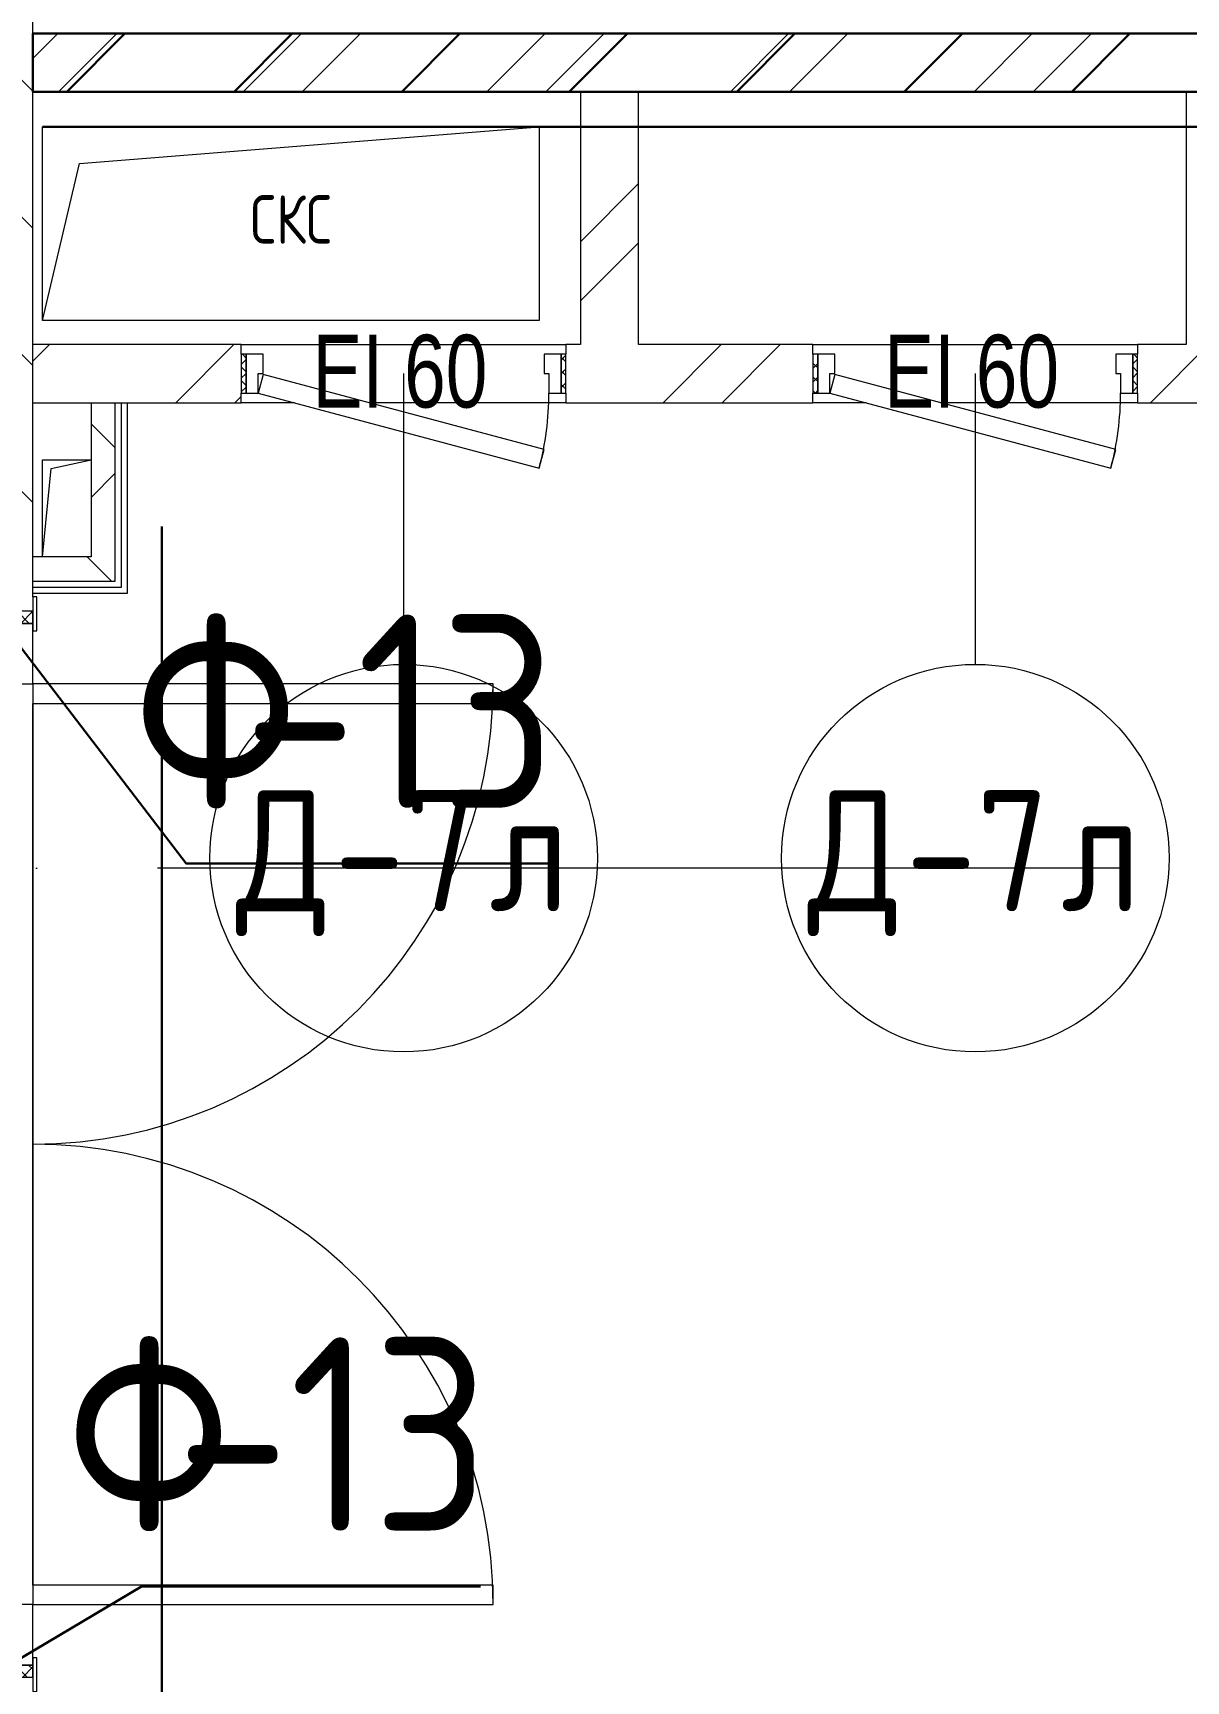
# Model space of a CAD drawing. Header units: millimetres. Extents: x -592259 to 288321, y -552984 to 293768.
# Drawn here: x 164753 to 167133, y -212709 to -209307 of the extents above; entities that cross this region are included whole.
import ezdxf

# ---------------------------------------------------------------- set-up
doc = ezdxf.new("R2010")
doc.units = ezdxf.units.MM
doc.linetypes.add('ADSK_Линия сетки', pattern=[2500, 2000, -250, 0, -250])
for name, color, linetype, lineweight in [('0.2) Кирпич 6 вып', 30, 'Continuous', 30), ('2)Фархверки', 40, 'Continuous', 30), ('2.2)Фарх остаток.', 1, 'Continuous', 30), ('4) Штукатурка', 6, 'Continuous', 30), ('4.7) Штук. 6 вып.', 6, 'Continuous', 30), ('A-DETL-GENF-OTLN', 250, 'Continuous', 5), ('A-DOOR-____-IDEN', 250, 'Continuous', 9), ('A-DOOR-____-MCUT', 250, 'Continuous', 5), ('A-DOOR-____-OTLN', 250, 'Continuous', 5), ('A-DOOR-FRAM-MCUT', 250, 'Continuous', 5), ('A-DOOR-FRAM-OTLN', 250, 'Continuous', 5), ('A-FLOR-____-OTLN', 250, 'Continuous', 9), ('A-GLAZ-____-OTLN', 250, 'Continuous', 5), ('A-WALL-____-MCUT', 250, 'Continuous', 13), ('A-WALL-____-PATT', 250, 'Continuous', 13), ('A-WALL-FNSH-MCUT', 250, 'Continuous', 13), ('I-WALL-____-OTLN', 250, 'Continuous', 9), ('S-GRID-____-OTLN', 250, 'Continuous', 9)]:
    doc.layers.add(name, color=color, linetype=linetype, lineweight=lineweight)
doc.styles.add('Arial Narrow', font='ARIALN.TTF', dxfattribs={"width": 0.9, "height": 150})
doc.styles.add('GOST Common_1', font='', dxfattribs={"width": 0.9, "height": 250})
doc.styles.add('ISOCPEUR', font='isocpeur.ttf', dxfattribs={"width": 0.8, "height": 100})
doc.styles.get('GOST Common_1').set_extended_font_data('GOST Common')
pattern_1 = [(45, (28052.9, -258555.93), (-251.4472, 251.4472), []), (45, (28052.9, -258174.93), (-251.4472, 251.4472), [])]
pattern_2 = [(45, (28052.9, -258555.93), (-141.42136, 141.42136), []), (135, (28052.9, -258555.93), (-141.42136, -141.42136), [])]

# ---------------------------------------------------------------- blocks, each defined once
blk = doc.blocks.new('Дверь_СКБ_2Ст_Внутренняя1 - Н_ВВ-10_2_2200x2600h_Фрамуга сверху 2 EIW 15-42979487-АР1_Маркировочный план 3 этажа секция 2_3')
at = {"layer": 'A-DOOR-____-OTLN'}
h = blk.add_hatch(dxfattribs=at)
h.set_pattern_fill('FP_12', color=256, style=0, pattern_type=2)
h.set_pattern_definition([(135, (1201.41, 164.685), (-14.1421, -14.1421), []), (225, (1201.41, 164.685), (14.1421, -14.1421), [])])
h.paths.add_polyline_path([(1112.5, -100), (1112.5, 100), (1087.5, 100), (1087.5, -100)])
at = {"layer": 'A-DOOR-FRAM-OTLN'}
h = blk.add_hatch(dxfattribs=at)
h.set_pattern_fill('FP_13', color=256, style=0, pattern_type=2)
h.set_pattern_definition([(45, (-921.384, 164.685), (-14.1421, 14.1421), []), (135, (-921.384, 164.685), (-14.1421, -14.1421), [])])
h.paths.add_polyline_path([(-1062.5, 93.9), (-1062.5, 100), (-1087.5, 100), (-1087.5, -100), (-1062.5, -100), (-1062.5, 60)])
at = {"layer": 'A-DOOR-____-MCUT'}
for p, q in [((-937.5, 1050), (-937.5, 100)), ((-897.5, 1050), (-937.5, 1050)), ((-897.5, 100), (-897.5, 1050)), ((962.5, 1050), (922.5, 1050)), ((922.5, 1050), (922.5, 100)), ((962.5, 100), (962.5, 1050)), ((-937.5, 100), (-897.5, 100)), ((922.5, 100), (962.5, 100))]:
    blk.add_line(p, q, dxfattribs=at)
at = {"layer": 'A-DOOR-____-OTLN'}
for centre, start, end in [((-937.5, 100), 0, 90), ((962.5, 100), 90, 180)]:
    blk.add_arc(centre, 950, start, end, dxfattribs=at)
at = {"layer": 'A-DOOR-FRAM-MCUT'}
for p, q in [((-1047.5, 108), (-1117.5, 108)), ((-1117.5, 108), (-1117.5, 100)), ((-1047.5, 100), (-1047.5, 108)), ((1142.5, 108), (1072.5, 108)), ((1072.5, 108), (1072.5, 100)), ((1142.5, 100), (1142.5, 108)), ((-1117.5, 100), (-1047.5, 100)), ((-1062.5, 100), (-1087.5, 100)), ((-1087.5, 100), (-1087.5, -100)), ((-937.5, 100), (-1062.5, 100)), ((-1062.5, 100), (-1062.5, 20)), ((-1062.5, -100), (-1062.5, 100)), ((-1047.5, 100), (-1062.5, 100)), ((-1062.5, 100), (-1062.5, 99)), ((-1062.5, 99), (-1047.5, 99)), ((-1047.5, 99), (-1047.5, 100)), ((-937.5, 60), (-937.5, 100)), ((962.5, 100), (962.5, 60)), ((1087.5, 100), (962.5, 100)), ((1087.5, 100), (1072.5, 100)), ((1072.5, 100), (1072.5, 99)), ((1072.5, 100), (1142.5, 100)), ((1072.5, 99), (1087.5, 99)), ((1087.5, 20), (1087.5, 100)), ((1112.5, 100), (1087.5, 100)), ((1087.5, 100), (1087.5, -100)), ((1087.5, 99), (1087.5, 100)), ((1112.5, -100), (1112.5, 100)), ((-927.5, 60), (-937.5, 60)), ((-927.5, 20), (-927.5, 60)), ((962.5, 60), (952.5, 60)), ((952.5, 60), (952.5, 20)), ((-1062.5, 20), (-927.5, 20)), ((-1047.5, 20), (-1062.5, 20)), ((-1062.5, 20), (-1062.5, -100)), ((-1047.5, -100), (-1047.5, 20)), ((952.5, 20), (1087.5, 20)), ((1087.5, 20), (1072.5, 20)), ((1072.5, 20), (1072.5, -100)), ((1087.5, -100), (1087.5, 20)), ((-1047.5, -100), (-1117.5, -100)), ((-1117.5, -100), (-1117.5, -108)), ((-1087.5, -100), (-1062.5, -100)), ((-1062.5, -100), (-1047.5, -100)), ((-1047.5, -108), (-1047.5, -100)), ((1072.5, -100), (1087.5, -100)), ((1142.5, -100), (1072.5, -100)), ((1072.5, -100), (1072.5, -108)), ((1087.5, -100), (1112.5, -100)), ((1142.5, -108), (1142.5, -100)), ((-1117.5, -108), (-1047.5, -108)), ((1072.5, -108), (1142.5, -108))]:
    blk.add_line(p, q, dxfattribs=at)
blk = doc.blocks.new('Дверь_СКБ_1Ст_Внутренняя1 - Н_Д-7л_670x1875h_Технический шкаф ЭОМ и СС-42409413-АР1_Маркировочный план 3 этажа секция 2_3')
at = {"layer": 'A-DOOR-____-OTLN'}
h = blk.add_hatch(dxfattribs=at)
h.set_pattern_fill('FP_142', color=256, style=0, pattern_type=2)
h.set_pattern_definition([(135, (1951.41, 124.685), (-14.14214, -14.14214), []), (225, (1951.41, 124.685), (14.14214, -14.14214), [])])
h.paths.add_polyline_path([(337.5, 40), (337.5, -40), (347.5, -40), (347.5, 40)])
at = {"layer": 'A-DOOR-FRAM-OTLN'}
h = blk.add_hatch(dxfattribs=at)
h.set_pattern_fill('FP_143', color=256, style=0, pattern_type=2)
h.set_pattern_definition([(45, (-171.384, 124.685), (-14.1421, 14.1421), []), (135, (-171.384, 124.685), (-14.1421, -14.1421), [])])
h.paths.add_polyline_path([(-312.5, 40), (-322.5, 40), (-322.5, -40), (-312.5, -40), (-312.5, 8.9)])
at = {"layer": 'A-DOOR-____-MCUT'}
for p, q in [((-267.1, 195.3), (-277.4, 156.7)), ((312.5, 40), (-267.1, 195.3)), ((-277.4, 156.7), (302.1, 1.4)), ((302.1, 1.4), (312.5, 40))]:
    blk.add_line(p, q, dxfattribs=at)
at = {"layer": 'A-DOOR-____-OTLN'}
blk.add_arc((312.5, 40), 600, 165, 180, dxfattribs=at)
at = {"layer": 'A-DOOR-FRAM-MCUT'}
for p, q in [((-312.5, 40), (-322.5, 40)), ((-322.5, 40), (-322.5, -40)), ((-287.5, 40), (-312.5, 40)), ((-312.5, 40), (-312.5, -40)), ((-312.5, -40), (-312.5, 40)), ((-287.5, 0), (-287.5, 40)), ((312.5, 40), (312.5, 0)), ((337.5, 40), (312.5, 40)), ((337.5, -40), (337.5, 40)), ((347.5, 40), (337.5, 40)), ((337.5, 40), (337.5, -40)), ((347.5, -40), (347.5, 40)), ((-277.5, 0), (-287.5, 0)), ((-277.5, -40), (-277.5, 0)), ((312.5, 0), (302.5, 0)), ((302.5, 0), (302.5, -40)), ((-322.5, -40), (-312.5, -40)), ((-312.5, -40), (-277.5, -40)), ((302.5, -40), (337.5, -40)), ((337.5, -40), (347.5, -40))]:
    blk.add_line(p, q, dxfattribs=at)
blk = doc.blocks.new('_Wn_-As_OpeningMEP_floor__Rectangular - _Wn_-As_OpeningMEP_floor__Rectangular-39843127-АР1_Маркировочный план 3 этажа секция 2_3')
at = {"layer": 'A-DETL-GENF-OTLN', "lineweight": 5}
for p, q in [((-436.5, 174), (512.5, 250)), ((-512.5, -150), (-436.5, 174))]:
    blk.add_line(p, q, dxfattribs=at)
blk = doc.blocks.new('_Wn_-As_OpeningMEP_floor__Rectangular - _Wn_-As_OpeningMEP_floor__Rectangular-34851889-АР1_Маркировочный план 3 этажа секция 2_3')
at = {"layer": 'A-DETL-GENF-OTLN', "lineweight": 5}
for p, q in [((-32.3, 132.3), (50, 150)), ((-50, -50), (-32.3, 132.3))]:
    blk.add_line(p, q, dxfattribs=at)
blk = doc.blocks.new('ADSK_Марка_Дверь - Типоразмер_ADSK_Марка-30565456-АР1_Маркировочный план 3 этажа секция 2_3')
at = {"layer": 'A-DOOR-____-IDEN'}
blk.add_circle((0, 0), 4, dxfattribs=at)

msp = doc.modelspace()

# ---------------------------------------------------------------- hatches: boundary and pattern name
at = {"layer": '0.2) Кирпич 6 вып'}
h = msp.add_hatch(dxfattribs=at)
h.set_pattern_fill('ANSI31', color=256, scale=77)
h.set_pattern_definition([(45, (54670.4, 139562), (-172.86993, 172.86993), [])])
h.paths.add_polyline_path([(164752.9057, -209428.4292), (168382.9276, -209428.4292), (168382.9276, -209308.4292), (164752.9057, -209308.4292)])
h.paths.add_polyline_path([(168382.9276, -209428.4292), (168502.9276, -209428.4292), (168502.9276, -208660.928), (168382.9276, -208660.928)])
at = {"layer": 'A-WALL-____-PATT', "lineweight": 15}
h = msp.add_hatch(dxfattribs=at)
h.set_pattern_fill('FP_1', color=256, style=0, pattern_type=2)
h.set_pattern_definition([(135, (28052.9, -258555.93), (-141.42136, -141.42136), [])])
h.paths.add_polyline_path([(164728.2838, -213230.9602), (164752.9057, -213230.9602), (164752.9057, -212700.9292), (164552.9057, -212700.9292), (164552.9057, -213230.9602), (164632.9057, -213230.9602)])
h.paths.add_polyline_path([(164552.9057, -210500.9292), (164752.9057, -210500.9292), (164751.9057, -208660.928), (164552.9057, -208660.928), (164552.9057, -210470.9292)])
h = msp.add_hatch(dxfattribs=at)
h.set_pattern_fill('FP_2', color=256, style=0, pattern_type=2)
h.set_pattern_definition(pattern_1)
h.paths.add_polyline_path([(164872.8838, -209428.4292), (168382.9057, -209428.4292), (168382.9057, -209308.4292), (164752.9057, -209308.4292), (164752.9057, -209428.4292), (164777.9067, -209428.4292)])
h = msp.add_hatch(dxfattribs=at)
h.set_pattern_fill('FP_2', color=256, style=0, pattern_type=2)
h.set_pattern_definition(pattern_1)
h.paths.add_polyline_path([(165882.9057, -209950.428), (166002.9057, -209950.428), (166002.9057, -209428.4292), (165882.9057, -209428.4292), (165882.9057, -209898.3479)])
h = msp.add_hatch(dxfattribs=at)
h.set_pattern_fill('FP_2', color=256, style=0, pattern_type=2)
h.set_pattern_definition(pattern_1)
h.paths.add_polyline_path([(168502.9057, -210070.428), (168502.9057, -209950.428), (168212.9057, -209950.428), (168212.9057, -210070.428), (168381.5934, -210070.428)])
h.paths.add_polyline_path([(166362.9057, -210070.428), (166362.9057, -209950.428), (165852.9057, -209950.428), (165852.9057, -210070.428), (166079.8867, -210070.428)])
h.paths.add_polyline_path([(167032.9057, -210070.428), (167542.9057, -210070.428), (167542.9057, -209950.428), (167032.9057, -209950.428), (167032.9057, -210050.428)])
h.paths.add_polyline_path([(164947.8838, -210070.428), (165182.9057, -210070.428), (165182.9057, -209950.428), (164752.9057, -209950.428), (164752.9057, -210070.428), (164872.8838, -210070.428)])
h = msp.add_hatch(dxfattribs=at)
h.set_pattern_fill('FP_52', color=256, style=0, pattern_type=2)
h.set_pattern_definition(pattern_2)
h.paths.add_polyline_path([(164872.8838, -210388.4286), (164922.8838, -210388.4286), (164922.8838, -210070.428), (164872.8838, -210070.428), (164872.8838, -210271.4832)])
h = msp.add_hatch(dxfattribs=at)
h.set_pattern_fill('FP_52', color=256, style=0, pattern_type=2)
h.set_pattern_definition(pattern_2)
h.paths.add_polyline_path([(164752.9057, -210438.4286), (164922.8838, -210438.4286), (164922.8838, -210388.4286), (164752.9057, -210388.4286), (164752.9057, -210405.4332)])

# ---------------------------------------------------------------- linework, layer by layer
at = {"layer": '0.2) Кирпич 6 вып'}
msp.add_lwpolyline([(164752.9057, -209428.4292), (168382.9276, -209428.4292), (168382.9276, -209308.4292), (164752.9057, -209308.4292)], close=True, dxfattribs=at)
at = {"layer": '2.2)Фарх остаток.'}
for points in [[(164667.4252, -210497.3393), (165069.2637, -211021.8442), (165115.2447, -211021.8442), (165815.2447, -211021.8442)], [(164684.3448, -212687.1292), (164976.7387, -212513.7042), (165676.7387, -212513.7042)]]:
    msp.add_lwpolyline(points, dxfattribs=at)
at = {"layer": '4) Штукатурка'}
msp.add_line((165018.6012, -210326.048), (165018.6012, -212993.3086), dxfattribs=at)
at = {"layer": '4.7) Штук. 6 вып.'}
msp.add_lwpolyline([(164772.8837, -209500.9286), (168581.5115, -209500.9286), (168581.5115, -208671.1139)], dxfattribs=at)
at = {"layer": 'A-DOOR-____-IDEN'}
for p, q in [((165517.9057, -210010.428), (165517.9057, -210610.428)), ((166697.9057, -210010.428), (166697.9057, -210610.428))]:
    msp.add_line(p, q, dxfattribs=at)
at = {"layer": 'A-FLOR-____-OTLN', "lineweight": 5}
for p, q in [((164772.8837, -209900.9286), (164772.8837, -209500.9286)), ((164772.8837, -209500.9286), (165797.8837, -209500.9286)), ((165797.8837, -209500.9286), (165797.8837, -209900.9286)), ((165797.8837, -209900.9286), (164772.8837, -209900.9286)), ((165292.5467, -210070.428), (165292.5467, -210070.428)), ((166472.5467, -210070.428), (166472.5467, -210070.428)), ((164772.8838, -210388.4286), (164772.8838, -210188.4286)), ((164772.8838, -210188.4286), (164872.8838, -210188.4286)), ((164752.9057, -212510.9292), (164752.9057, -210690.9292))]:
    msp.add_line(p, q, dxfattribs=at)
at = {"layer": 'A-WALL-____-MCUT', "color": 7, "lineweight": 15}
for p, q in [((164752.9057, -209308.4292), (164752.9057, -208660.928)), ((168382.9057, -209308.4292), (164752.9057, -209308.4292)), ((164752.9057, -210470.9292), (164752.9057, -209428.4292)), ((164752.9057, -209428.4292), (168382.9057, -209428.4292)), ((165882.9057, -209428.4292), (165882.9057, -209950.428)), ((166002.9057, -209950.428), (166002.9057, -209428.4292)), ((167132.9057, -209428.4292), (167132.9057, -209950.428)), ((165182.9057, -209950.428), (164752.9057, -209950.428)), ((165182.9057, -209970.428), (165182.9057, -209950.428)), ((165882.9057, -209950.428), (165852.9057, -209950.428)), ((165852.9057, -209950.428), (165852.9057, -209970.428)), ((166362.9057, -209950.428), (166002.9057, -209950.428)), ((166362.9057, -209970.428), (166362.9057, -209950.428)), ((167132.9057, -209950.428), (167032.9057, -209950.428)), ((167032.9057, -209950.428), (167032.9057, -209970.428)), ((165182.9057, -210070.428), (165182.9057, -210050.428)), ((165852.9057, -210050.428), (165852.9057, -210070.428)), ((166362.9057, -210070.428), (166362.9057, -210050.428)), ((167032.9057, -210050.428), (167032.9057, -210070.428)), ((164752.9057, -210070.428), (165182.9057, -210070.428)), ((164872.8838, -210070.428), (164872.8838, -210388.4286)), ((164922.8838, -210438.4286), (164922.8838, -210070.428)), ((165852.9057, -210070.428), (166362.9057, -210070.428)), ((167032.9057, -210070.428), (167542.9057, -210070.428)), ((164872.8838, -210388.4286), (164752.9057, -210388.4286)), ((164752.9057, -210438.4286), (164922.8838, -210438.4286))]:
    msp.add_line(p, q, dxfattribs=at)
at = {"layer": 'A-WALL-____-MCUT', "lineweight": 15}
for p, q in [((164752.9057, -209308.4292), (164752.9057, -209428.4292)), ((164935.3838, -210450.9286), (164935.3838, -210070.428)), ((164752.9057, -210450.9286), (164935.3838, -210450.9286))]:
    msp.add_line(p, q, dxfattribs=at)
at = {"layer": 'A-WALL-FNSH-MCUT', "lineweight": 15}
for p, q in [((164947.8838, -210463.4286), (164947.8838, -210070.428)), ((164752.9057, -210463.4286), (164947.8838, -210463.4286))]:
    msp.add_line(p, q, dxfattribs=at)
at = {"layer": 'I-WALL-____-OTLN', "lineweight": 15}
for p, q in [((165182.9057, -209950.428), (165852.9057, -209950.428)), ((166362.9057, -209950.428), (167032.9057, -209950.428)), ((165292.5467, -210070.428), (165182.9057, -210070.428)), ((165852.9057, -210070.428), (165447.0949, -210070.428)), ((166472.5467, -210070.428), (166362.9057, -210070.428)), ((167032.9057, -210070.428), (166627.0949, -210070.428)), ((164752.9057, -210690.9292), (164752.9057, -212510.9292))]:
    msp.add_line(p, q, dxfattribs=at)
at = {"layer": 'S-GRID-____-OTLN', "linetype": 'ADSK_Линия сетки'}
msp.add_line((184510.8783, -211030.9286), (127372.9057, -211030.9286), dxfattribs=at)

# ---------------------------------------------------------------- block references
at = {"layer": 'A-DOOR-____-IDEN', "xscale": 99.99999999999993, "yscale": 99.99999999999993, "zscale": 99.99999999999993}
for p in [(165517.9057, -211010.428), (166697.9057, -211010.428)]:
    msp.add_blockref('ADSK_Марка_Дверь - Типоразмер_ADSK_Марка-30565456-АР1_Маркировочный план 3 этажа секция 2_3', p, dxfattribs=at)
at = {"layer": 'A-DOOR-____-OTLN'}
for name, p, rotation in [('Дверь_СКБ_1Ст_Внутренняя1 - Н_Д-7л_670x1875h_Технический шкаф ЭОМ и СС-42409413-АР1_Маркировочный план 3 этажа секция 2_3', (165530.4057, -210010.428), 180), ('Дверь_СКБ_1Ст_Внутренняя1 - Н_Д-7л_670x1875h_Технический шкаф ЭОМ и СС-42409413-АР1_Маркировочный план 3 этажа секция 2_3', (166710.4057, -210010.428), 180), ('Дверь_СКБ_2Ст_Внутренняя1 - Н_ВВ-10_2_2200x2600h_Фрамуга сверху 2 EIW 15-42979487-АР1_Маркировочный план 3 этажа секция 2_3', (164652.9057, -211588.4292), 270)]:
    msp.add_blockref(name, p, dxfattribs=dict(at, rotation=rotation))
at = {"layer": 'A-GLAZ-____-OTLN'}
for name, p in [('_Wn_-As_OpeningMEP_floor__Rectangular - _Wn_-As_OpeningMEP_floor__Rectangular-39843127-АР1_Маркировочный план 3 этажа секция 2_3', (165285.3837, -209750.9286)), ('_Wn_-As_OpeningMEP_floor__Rectangular - _Wn_-As_OpeningMEP_floor__Rectangular-34851889-АР1_Маркировочный план 3 этажа секция 2_3', (164822.8838, -210338.4286))]:
    msp.add_blockref(name, p, dxfattribs=at)

# ---------------------------------------------------------------- texts
at = {"layer": '2)Фархверки', "insert": (165201.4047, -209641.9732), "char_height": 100, "width": 218.059, "attachment_point": 1, "style": 'ISOCPEUR'}
msp.add_mtext('СКС', dxfattribs=at)
at = {"layer": '2.2)Фарх остаток.', "char_height": 400, "attachment_point": 1, "style": 'GOST Common_1'}
for s, insert, width in [('\\fGOST Common|b0|i0|c204|p34|;\\W.9;Ф', (164960.7209, -210507.8151), 274.177125), ('-13', (165186.9397, -210507.8151), 526.708687), ('\\fGOST Common|b0|i0|c204|p34|;\\W.9;Ф', (164822.2148, -211999.675), 274.177125), ('-13', (165048.4336, -211999.675), 526.708687)]:
    msp.add_mtext(s, dxfattribs=dict(at, insert=insert, width=width))
at = {"layer": 'A-DOOR-____-IDEN', "attachment_point": 1}
for s, insert, char_height, width, style in [('EI 60', (165329.7983, -209930.2795), 150, 447.341625, 'Arial Narrow'), ('EI 60', (166509.7983, -209930.2795), 150, 447.341625, 'Arial Narrow'), ('\\fGOST Common|b0|i0|c204|p34|;\\W.9;Д', (165171.8483, -210869.9774), 250, 245.316375, 'GOST Common_1'), ('-7', (165374.2546, -210869.9774), 250, 389.620125, 'GOST Common_1'), ('\\fGOST Common|b0|i0|c204|p34|;\\W.9;Д', (166351.8483, -210869.9774), 250, 245.316375, 'GOST Common_1'), ('-7', (166554.2546, -210869.9774), 250, 389.620125, 'GOST Common_1'), ('\\fGOST Common|b0|i0|c204|p34|;\\W.9;л', (165695.7233, -210869.9774), 250, 194.810062, 'GOST Common_1'), ('\\fGOST Common|b0|i0|c204|p34|;\\W.9;л', (166875.7233, -210869.9774), 250, 194.810062, 'GOST Common_1')]:
    msp.add_mtext(s, dxfattribs=dict(at, insert=insert, char_height=char_height, width=width, style=style))

doc.saveas('drawing.dxf')
